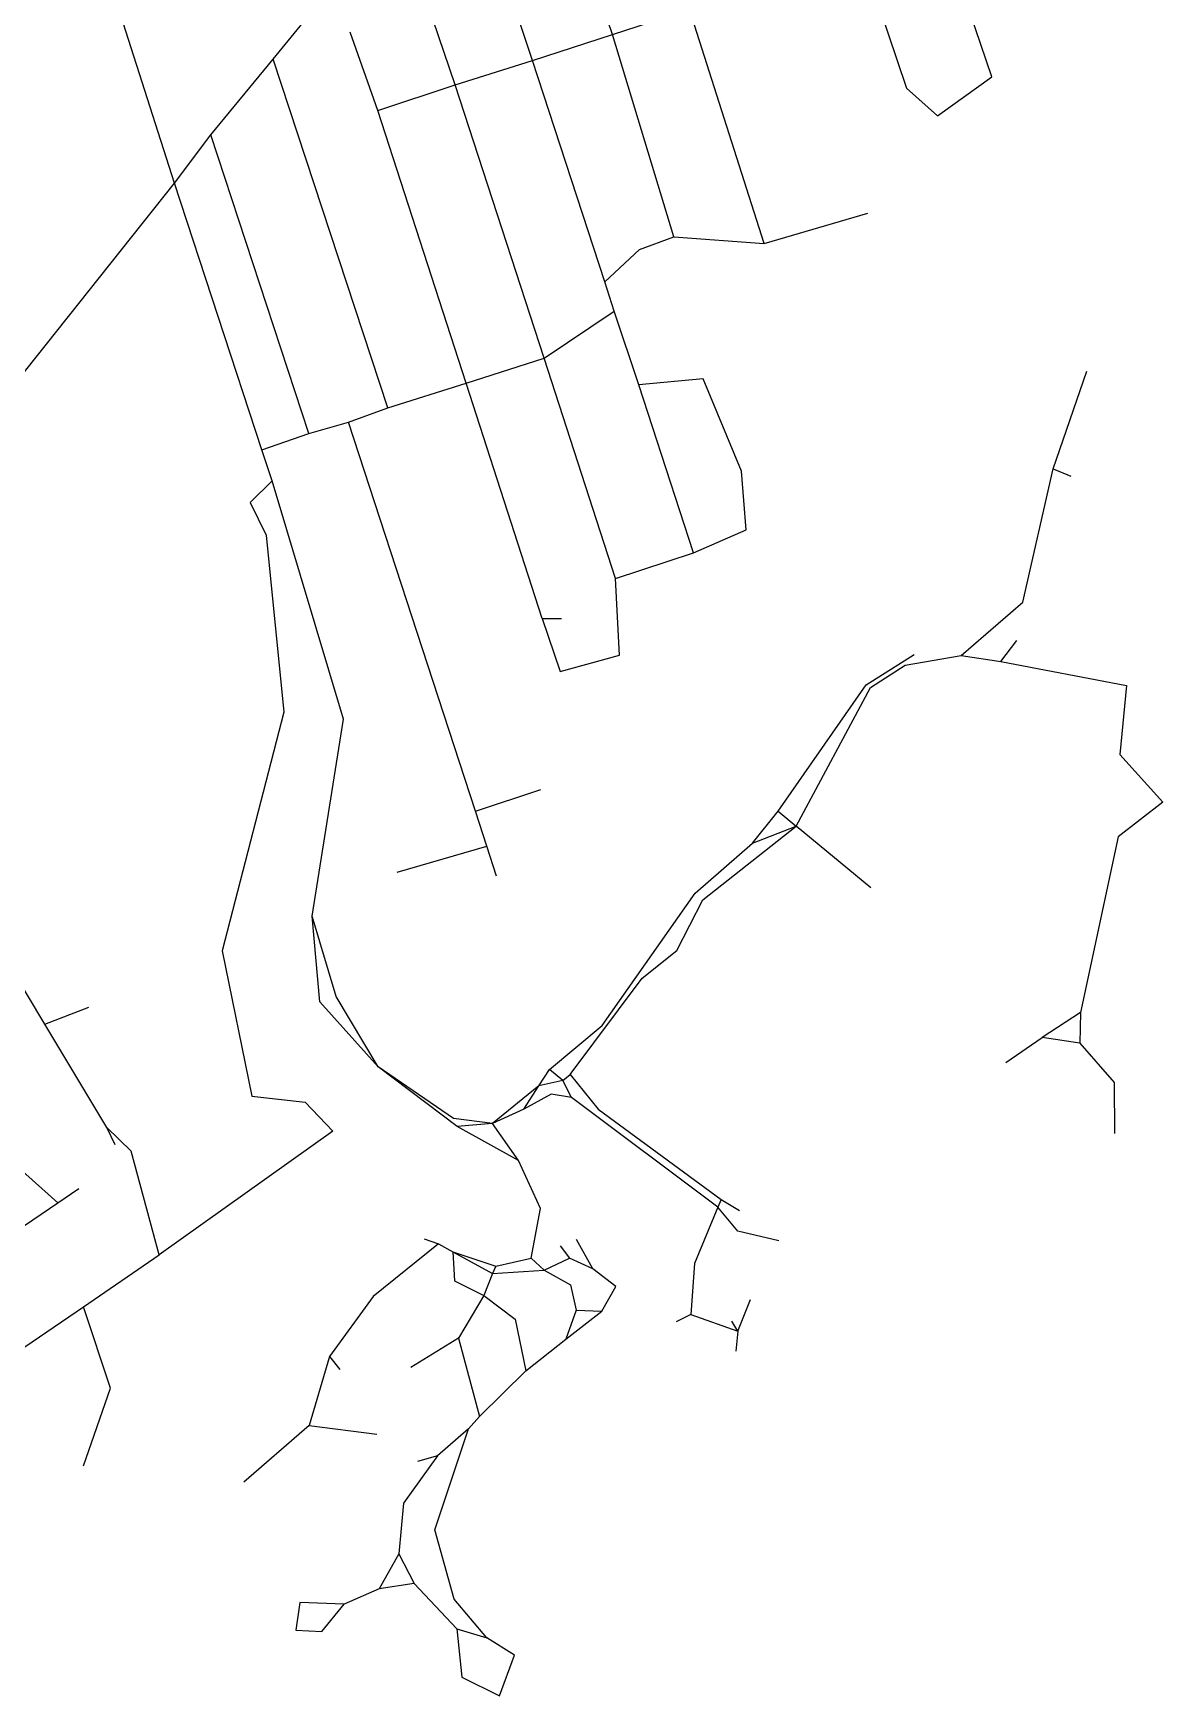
# Model space of a CAD drawing. Header units: metres. Extents: x 609554 to 651406, y 4826501 to 4857446.
# Drawn here: x 641570 to 642967, y 4840211 to 4842267 of the extents above; entities that cross this region are included whole.
import ezdxf

# ---------------------------------------------------------------- set-up
doc = ezdxf.new("R2010")
doc.units = ezdxf.units.M

msp = doc.modelspace()

# ---------------------------------------------------------------- linework, layer by layer
at = {"layer": 'ROADS'}
for points in [[(642286.2, 4842266), (642188.3, 4842552.3)], [(642187.4, 4842233.7), (642112.5, 4842457.9)], [(641744.3, 4842082.1), (641650.6, 4842374.5)], [(642091.5, 4842203.4), (642037.3, 4842363.9)], [(642614.2, 4842351.9), (642615.2, 4842302), (642649.9, 4842199.6), (642688.1, 4842165.3), (642755.5, 4842213.5), (642707.5, 4842354.6)], [(641866.6, 4842235.4), (641922.1, 4842303.4)], [(642286.2, 4842266), (642381.5, 4842296.7)], [(642473.8, 4842007.2), (642381.5, 4842296.7)], [(641995.8, 4842171.7), (641961.7, 4842268.7)], [(642187.4, 4842233.7), (642286.2, 4842266)], [(642362.1, 4842015.6), (642286.2, 4842266)], [(641789.4, 4842141.6), (641866.6, 4842235.4)], [(642008.3, 4841804), (641866.6, 4842235.4)], [(642091.5, 4842203.4), (642187.4, 4842233.7)], [(642276.8, 4841959.7), (642187.4, 4842233.7)], [(641995.8, 4842171.7), (642091.5, 4842203.4)], [(642201.5, 4841865.4), (642091.5, 4842203.4)], [(642105.1, 4841834.7), (641995.8, 4842171.7)], [(641744.3, 4842082.1), (641789.4, 4842141.6)], [(641910.5, 4841772.2), (641789.4, 4842141.6)], [(641374.6, 4841617.4), (641744.3, 4842082.1)], [(641852.5, 4841752.1), (641744.3, 4842082.1)], [(642473.8, 4842007.2), (642602.1, 4842044.7)], [(642276.8, 4841959.7), (642319.4, 4841999.9), (642362.1, 4842015.6)], [(642362.1, 4842015.6), (642473.8, 4842007.2)], [(642288.1, 4841923.5), (642276.8, 4841959.7)], [(642201.5, 4841865.4), (642288.1, 4841923.5)], [(642318.6, 4841832.3), (642288.1, 4841923.5)], [(642105.1, 4841834.7), (642201.5, 4841865.4)], [(642289.9, 4841592.9), (642201.5, 4841865.4)], [(642831.2, 4841728.5), (642873, 4841849.5)], [(642008.3, 4841804), (642105.1, 4841834.7)], [(642199.1, 4841543.6), (642105.1, 4841834.7)], [(642386.2, 4841624.7), (642451.3, 4841652.9), (642445.6, 4841725.8), (642398.4, 4841840), (642318.6, 4841832.3)], [(642386.2, 4841624.7), (642318.6, 4841832.3)], [(641910.5, 4841772.2), (641959.6, 4841786.1)], [(641959.6, 4841786.1), (642008.3, 4841804)], [(642116.9, 4841304.9), (641959.6, 4841786.1)], [(641852.5, 4841752.1), (641910.5, 4841772.2)], [(641865.3, 4841713.7), (641852.5, 4841752.1)], [(642717.6, 4841497.8), (642793.6, 4841563.7), (642831.2, 4841728.5)], [(642831.2, 4841728.5), (642853.1, 4841719.5)], [(641865.3, 4841713.7), (641837.9, 4841686.9), (641857.9, 4841646.6), (641879.5, 4841427.4), (641803.5, 4841132.3), (641840, 4840952.7), (641906, 4840945.3), (641940.4, 4840909.1), (641725.6, 4840756.4)], [(641914.8, 4841175.1), (641953.6, 4841419), (641865.3, 4841713.7)], [(642289.9, 4841592.9), (642386.2, 4841624.7)], [(642199.1, 4841543.6), (642221.3, 4841477.8), (642295, 4841498.1), (642289.9, 4841592.9)], [(642199.1, 4841543.6), (642223, 4841543.6)], [(642491.1, 4841305), (642600, 4841461.2), (642659.3, 4841498.8)], [(642513.3, 4841286.4), (642605.1, 4841458.1), (642648.3, 4841485.8), (642717.6, 4841497.8)], [(642717.6, 4841497.8), (642766.3, 4841490.2)], [(642766.3, 4841490.2), (642786.4, 4841516)], [(642766.3, 4841490.2), (642921.8, 4841460.5), (642913.5, 4841375.3), (642966.8, 4841316.4), (642911.7, 4841273.5), (642865, 4841056.1)], [(641584.1, 4841041.5), (641541.2, 4841113.5), (641530.8, 4841259.3), (641474.7, 4841341.1), (641464.4, 4841411)], [(642116.9, 4841304.9), (642197.6, 4841331.8)], [(642130.6, 4841261.6), (642116.9, 4841304.9)], [(642459.3, 4841265.4), (642491.1, 4841305)], [(642491.1, 4841305), (642513.3, 4841286.4)], [(642233.8, 4840979.5), (642322.7, 4841098.4), (642365.7, 4841132.8), (642398, 4841195.6), (642513.3, 4841286.4)], [(642459.3, 4841265.4), (642513.3, 4841286.4)], [(642605.8, 4841210.1), (642513.3, 4841286.4)], [(642020, 4841229.6), (642130.6, 4841261.6)], [(642142.6, 4841224.7), (642130.6, 4841261.6)], [(642208.2, 4840985.6), (642273.3, 4841039.9), (642388.5, 4841203.8), (642459.3, 4841265.4)], [(641996.4, 4840989), (641924.1, 4841069.1), (641914.8, 4841175.1)], [(641996.4, 4840989), (641944.2, 4841075.8), (641914.8, 4841175.1)], [(641584.1, 4841041.5), (641638.5, 4841062.8)], [(642865, 4841056.1), (642817.8, 4841025.2)], [(642865, 4841056.1), (642864.3, 4841018.2)], [(641660.7, 4840913.6), (641584.1, 4841041.5)], [(642772.8, 4840994.2), (642817.8, 4841025.2)], [(642864.3, 4841018.2), (642817.8, 4841025.2)], [(642864.3, 4841018.2), (642906.6, 4840969.4), (642907.3, 4840906.5)], [(642094.1, 4840915.1), (641996.4, 4840989)], [(642137.8, 4840918.6), (642089.6, 4840925), (641996.4, 4840989)], [(642195, 4840965.4), (642208.2, 4840985.6)], [(642224.8, 4840971.9), (642208.2, 4840985.6)], [(642195, 4840965.4), (642137.8, 4840918.6)], [(642176.3, 4840936.4), (642195, 4840965.4)], [(642224.8, 4840971.9), (642195, 4840965.4)], [(642224.8, 4840971.9), (642233.8, 4840979.5)], [(642235.5, 4840950.8), (642224.8, 4840971.9)], [(642233.8, 4840979.5), (642268.6, 4840936.5), (642420.5, 4840824.6)], [(642235.5, 4840950.8), (642210.1, 4840955.2), (642176.3, 4840936.4)], [(642416.4, 4840815.4), (642235.5, 4840950.8)], [(642176.3, 4840936.4), (642137.8, 4840918.6)], [(641599.9, 4840820.8), (641492.9, 4840916.3)], [(641670.9, 4840892.3), (641660.7, 4840913.6)], [(641725.6, 4840756.4), (641690.6, 4840884.5), (641660.7, 4840913.6)], [(642137.8, 4840918.6), (642094.1, 4840915.1)], [(642169.9, 4840872.8), (642094.1, 4840915.1)], [(642169.9, 4840872.8), (642137.8, 4840918.6)], [(642185.7, 4840752.1), (642197.1, 4840813.7), (642169.9, 4840872.8)], [(641599.9, 4840820.8), (641626.1, 4840838.4)], [(641388.2, 4840719.7), (641432.2, 4840706.9), (641599.9, 4840820.8)], [(642420.5, 4840824.6), (642416.4, 4840815.4)], [(642420.5, 4840824.6), (642443.2, 4840811.2)], [(642416.4, 4840815.4), (642387.7, 4840745.5), (642382.9, 4840682.6)], [(642491.9, 4840773.5), (642441.2, 4840785.6), (642416.4, 4840815.4)], [(641631.8, 4840692.1), (641725.6, 4840756.4)], [(642071.1, 4840769.7), (641990, 4840704.9), (641936.2, 4840630.6)], [(642053.2, 4840776.1), (642071.1, 4840769.7)], [(642071.1, 4840769.7), (642088.6, 4840759.8)], [(642088.6, 4840759.8), (642137.7, 4840733.1)], [(642088.6, 4840759.8), (642090.6, 4840724.1), (642127, 4840706)], [(642088.6, 4840759.8), (642142, 4840742.3)], [(642221.5, 4840767.3), (642233.1, 4840752.2)], [(642262, 4840739.1), (642241.6, 4840775.1)], [(642142, 4840742.3), (642137.7, 4840733.1)], [(642137.7, 4840733.1), (642201.5, 4840737.2)], [(642142, 4840742.3), (642185.7, 4840752.1)], [(642185.7, 4840752.1), (642201.5, 4840737.2)], [(642201.5, 4840737.2), (642233.1, 4840752.2)], [(642201.5, 4840737.2), (642234.4, 4840719.1), (642241.1, 4840688)], [(642262, 4840739.1), (642233.1, 4840752.2)], [(642272.8, 4840686.4), (642290.3, 4840717.1), (642262, 4840739.1)], [(642137.7, 4840733.1), (642127, 4840706)], [(642127, 4840706), (642095.7, 4840653.1)], [(642127, 4840706), (642165.6, 4840676.9), (642178.8, 4840612.8)], [(642441, 4840661.7), (642457, 4840700.9)], [(641550, 4840636.4), (641631.8, 4840692.1)], [(641632, 4840495.4), (641665.2, 4840591.5), (641631.8, 4840692.1)], [(642241.1, 4840688), (642228.3, 4840651.8)], [(642228.3, 4840651.8), (642272.8, 4840686.4)], [(642241.1, 4840688), (642272.8, 4840686.4)], [(642382.9, 4840682.6), (642364.9, 4840673.2)], [(642382.9, 4840682.6), (642441, 4840661.7)], [(642441, 4840661.7), (642433.8, 4840674.2)], [(642441, 4840661.7), (642438.7, 4840637.1)], [(642095.7, 4840653.1), (642036.7, 4840616.9)], [(642095.7, 4840653.1), (642121.6, 4840556.2)], [(642178.8, 4840612.8), (642228.3, 4840651.8)], [(641936.2, 4840630.6), (641910.8, 4840545.3)], [(641936.2, 4840630.6), (641949, 4840614.6)], [(642121.6, 4840556.2), (642178.8, 4840612.8)], [(642121.6, 4840556.2), (642108.1, 4840540.9)], [(641910.8, 4840545.3), (641830.1, 4840475.1)], [(641910.8, 4840545.3), (641994.7, 4840534.5)], [(642130.8, 4840282.5), (642090.5, 4840330.5), (642066.3, 4840416.3), (642108.1, 4840540.9)], [(642108.1, 4840540.9), (642069.8, 4840507.7)], [(642069.8, 4840507.7), (642027.8, 4840449.3), (642021.9, 4840386.4)], [(642069.8, 4840507.7), (642044.8, 4840500.7)], [(642021.9, 4840386.4), (641997.6, 4840343.2)], [(642021.9, 4840386.4), (642040.9, 4840349.7)], [(642040.9, 4840349.7), (641997.6, 4840343.2)], [(642040.9, 4840349.7), (642093.8, 4840293.7)], [(641954.1, 4840324.3), (641899.5, 4840326.4), (641894.4, 4840291.8), (641926.7, 4840290.2), (641954.1, 4840324.3)], [(641997.6, 4840343.2), (641954.1, 4840324.3)], [(642093.8, 4840293.7), (642099.8, 4840233.9), (642146.3, 4840210.9), (642165, 4840261.1), (642130.8, 4840282.5)], [(642093.8, 4840293.7), (642130.8, 4840282.5)]]:
    msp.add_lwpolyline(points, dxfattribs=at)

doc.saveas('drawing.dxf')
